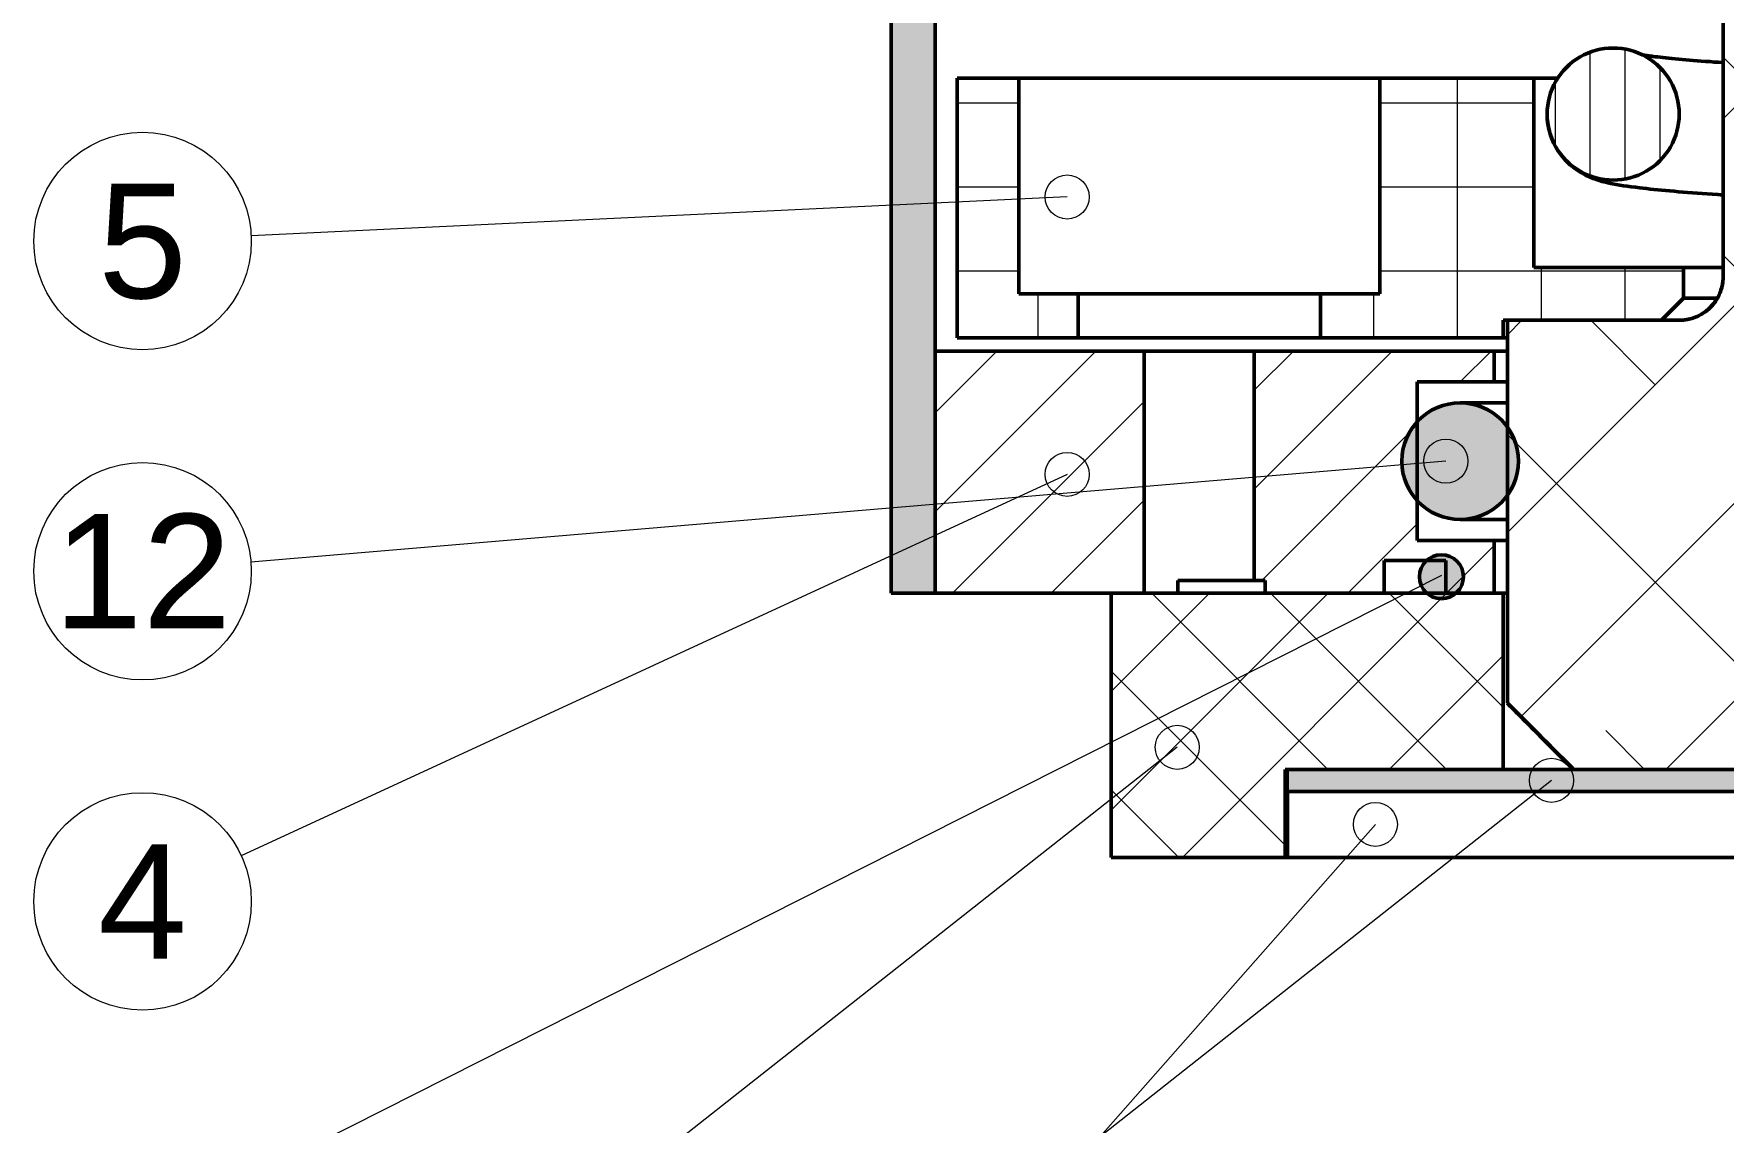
# Model space of a CAD drawing. Header units: millimetres. Extents: x 2 to 418, y 2 to 295.
# Drawn here: x 30.53 to 68.9, y 104.48 to 129.21 of the extents above; entities that cross this region are included whole.
import ezdxf
from ezdxf.enums import TextEntityAlignment as Align

# ---------------------------------------------------------------- set-up
doc = ezdxf.new("R2010")
doc.units = ezdxf.units.MM
for name, color, linetype, lineweight in [('BEMASSUNG', 7, 'Continuous', 18), ('SCHRAFFUR', 7, 'Continuous', 18), ('SICHTKANTE', 7, 'Continuous', 50), ('TEXT', 7, 'Continuous', 18)]:
    doc.layers.add(name, color=color, linetype=linetype, lineweight=lineweight)
doc.styles.add('ISO', font='arial.ttf')

msp = doc.modelspace()

# ---------------------------------------------------------------- hatches: boundary and pattern name
at = {"layer": 'SCHRAFFUR'}
h = msp.add_hatch(color=8, dxfattribs=at)
h.dxf.hatch_style = 1
h.paths.add_polyline_path([(50, 116.5), (51, 116.5), (50, 116.5), (50, 205.8), (51, 205.8), (51, 116.5)])
h = msp.add_hatch(dxfattribs=at)
h.set_pattern_fill('ANSI38')
h.paths.add_polyline_path([(72, 153), (72, 151.375), (72, 149.75), (72, 148.125), (72, 146.5), (72, 144.875), (72, 143.25), (72, 141.625), (72, 140), (72, 138.375), (72, 136.75), (72, 135.125), (72, 133.5), (72, 131.875), (72, 130.25), (72, 128.625), (72, 127), (72, 125.375), (72, 123.75), (72, 122.125), (72, 120.5), (72, 118.875), (72, 117.25), (72, 115.625), (72, 114), (71.937, 113.938), (71.875, 113.875), (71.812, 113.813), (71.75, 113.75), (71.687, 113.688), (71.625, 113.625), (71.562, 113.563), (71.5, 113.5), (71.437, 113.438), (71.375, 113.375), (71.312, 113.313), (71.25, 113.25), (71.187, 113.188), (71.125, 113.125), (71.062, 113.063), (71, 113), (70.937, 112.938), (70.875, 112.875), (70.812, 112.813), (70.75, 112.75), (70.687, 112.688), (70.625, 112.625), (70.562, 112.563), (70.5, 112.5), (65.5, 112.5), (65.437, 112.563), (65.375, 112.625), (65.312, 112.688), (65.25, 112.75), (65.187, 112.813), (65.125, 112.875), (65.062, 112.938), (65, 113), (64.937, 113.063), (64.875, 113.125), (64.812, 113.188), (64.75, 113.25), (64.687, 113.313), (64.625, 113.375), (64.562, 113.438), (64.5, 113.5), (64.437, 113.563), (64.375, 113.625), (64.312, 113.688), (64.25, 113.75), (64.187, 113.813), (64.125, 113.875), (64.062, 113.938), (64, 114), (64, 122.7), (67.9, 122.7), (67.965, 122.702), (68.03, 122.709), (68.095, 122.719), (68.159, 122.734), (68.221, 122.753), (68.283, 122.776), (68.342, 122.803), (68.4, 122.834), (68.455, 122.869), (68.509, 122.907), (68.559, 122.948), (68.607, 122.993), (68.652, 123.041), (68.693, 123.091), (68.731, 123.145), (68.766, 123.2), (68.797, 123.258), (68.824, 123.318), (68.847, 123.379), (68.866, 123.441), (68.881, 123.505), (68.891, 123.57), (68.898, 123.635), (68.9, 123.7), (68.9, 125.004), (68.9, 126.309), (68.9, 127.613), (68.9, 128.917), (68.9, 130.221), (68.9, 131.525), (68.9, 132.829), (68.9, 134.134), (68.9, 135.438), (68.9, 136.742), (68.9, 138.046), (68.9, 139.35), (68.9, 140.654), (68.9, 141.959), (68.9, 143.263), (68.9, 144.567), (68.9, 145.871), (68.9, 147.175), (68.9, 148.479), (68.9, 149.784), (68.9, 151.088), (68.9, 152.392), (68.9, 153.696), (68.9, 155), (68.911, 155.327), (68.943, 155.653), (68.996, 155.976), (69.07, 156.294), (69.165, 156.607), (69.28, 156.914), (69.416, 157.212), (69.57, 157.5), (69.743, 157.778), (69.933, 158.044), (70.141, 158.297), (70.364, 158.536), (70.603, 158.759), (70.856, 158.967), (71.122, 159.158), (71.4, 159.33), (71.688, 159.485), (71.986, 159.62), (72.293, 159.735), (72.606, 159.83), (72.924, 159.904), (73.247, 159.957), (73.573, 159.99), (73.9, 160), (83, 160), (83.131, 160.004), (83.261, 160.017), (83.39, 160.039), (83.518, 160.068), (83.643, 160.106), (83.765, 160.152), (83.884, 160.206), (84, 160.268), (84.111, 160.337), (84.217, 160.414), (84.319, 160.497), (84.414, 160.586), (84.504, 160.682), (84.587, 160.783), (84.663, 160.889), (84.732, 161), (84.794, 161.116), (84.848, 161.235), (84.894, 161.357), (84.932, 161.483), (84.961, 161.61), (84.983, 161.739), (84.996, 161.869), (85, 162), (85, 162.454), (85, 162.909), (85, 163.363), (85, 163.817), (85, 164.271), (85, 164.725), (85, 165.179), (85, 165.634), (85, 166.088), (85, 166.542), (85, 166.996), (85, 167.45), (85, 167.904), (85, 168.359), (85, 168.813), (85, 169.267), (85, 169.721), (85, 170.175), (85, 170.629), (85, 171.084), (85, 171.538), (85, 171.992), (85, 172.446), (85, 172.9), (84.792, 172.95), (84.583, 173), (84.375, 173.05), (84.167, 173.1), (83.958, 173.15), (83.75, 173.2), (83.542, 173.25), (83.333, 173.3), (83.125, 173.35), (82.917, 173.4), (82.708, 173.45), (82.5, 173.5), (82.292, 173.55), (82.083, 173.6), (81.875, 173.65), (81.667, 173.7), (81.458, 173.75), (81.25, 173.8), (81.042, 173.85), (80.833, 173.9), (80.625, 173.95), (80.417, 174), (80.208, 174.05), (80, 174.1), (80, 180.3), (87.1, 180.3), (87.1, 179.329), (87.1, 178.359), (87.1, 177.388), (87.1, 176.417), (87.1, 175.446), (87.1, 174.475), (87.1, 173.504), (87.1, 172.534), (87.1, 171.563), (87.1, 170.592), (87.1, 169.621), (87.1, 168.65), (87.1, 167.679), (87.1, 166.709), (87.1, 165.738), (87.1, 164.767), (87.1, 163.796), (87.1, 162.825), (87.1, 161.854), (87.1, 160.884), (87.1, 159.913), (87.1, 158.942), (87.1, 157.971), (87.1, 157), (87.096, 156.869), (87.083, 156.739), (87.061, 156.61), (87.032, 156.483), (86.994, 156.357), (86.948, 156.235), (86.894, 156.116), (86.832, 156), (86.763, 155.889), (86.687, 155.783), (86.604, 155.682), (86.514, 155.586), (86.419, 155.497), (86.317, 155.414), (86.211, 155.337), (86.1, 155.268), (85.984, 155.206), (85.865, 155.152), (85.743, 155.106), (85.618, 155.068), (85.49, 155.039), (85.361, 155.017), (85.231, 155.004), (85.1, 155), (74, 155), (73.869, 154.996), (73.739, 154.983), (73.61, 154.962), (73.482, 154.932), (73.357, 154.894), (73.235, 154.848), (73.115, 154.794), (73, 154.732), (72.889, 154.663), (72.782, 154.587), (72.681, 154.504), (72.586, 154.414), (72.496, 154.319), (72.413, 154.218), (72.337, 154.111), (72.268, 154), (72.206, 153.885), (72.152, 153.766), (72.106, 153.643), (72.068, 153.518), (72.038, 153.39), (72.017, 153.261), (72.004, 153.131), (72, 153)])
h = msp.add_hatch(dxfattribs=at)
h.set_pattern_fill('ANSI31', scale=0.25, angle=45)
h.paths.add_polyline_path([(67.9, 127.383), (67.849, 126.995), (67.699, 126.633), (67.461, 126.322), (67.15, 126.084), (66.788, 125.934), (66.4, 125.883), (66.012, 125.934), (65.65, 126.084), (65.339, 126.322), (65.101, 126.633), (64.951, 126.995), (64.9, 127.383), (64.951, 127.772), (65.101, 128.134), (65.339, 128.444), (65.65, 128.683), (66.012, 128.833), (66.4, 128.884), (66.788, 128.833), (67.15, 128.683), (67.461, 128.444), (67.699, 128.134), (67.849, 127.772), (67.9, 127.383)])
h = msp.add_hatch(dxfattribs=at)
h.set_pattern_fill('ANSI37', scale=0.6, angle=45)
h.paths.add_polyline_path([(51.5, 122.3), (54.25, 122.3), (51.5, 122.3), (51.5, 128.2), (52.9, 128.2), (52.9, 123.3), (54.25, 123.3), (54.25, 122.3)])
h = msp.add_hatch(dxfattribs=at)
h.set_pattern_fill('ANSI37', scale=0.6, angle=45)
h.paths.add_polyline_path([(63.9, 122.7), (67.5, 122.7), (63.9, 122.7), (63.9, 122.3), (59.75, 122.3), (59.75, 123.3), (61.1, 123.3), (61.1, 128.2), (64.6, 128.2), (64.6, 123.9), (68, 123.9), (68, 123.2), (67.5, 122.7)])
h = msp.add_hatch(dxfattribs=at)
h.set_pattern_fill('ANSI31', scale=0.5)
h.paths.add_polyline_path([(51, 122), (51, 116.5), (51, 122), (55.75, 122), (55.75, 116.5), (51, 116.5)])
h = msp.add_hatch(dxfattribs=at)
h.set_pattern_fill('ANSI31', scale=0.5)
h.paths.add_polyline_path([(63.7, 122), (58.25, 122), (63.7, 122), (63.7, 121.3), (61.95, 121.3), (61.95, 117.7), (63.7, 117.7), (63.7, 116.5), (62.6, 116.5), (62.6, 117.24), (61.2, 117.24), (61.2, 116.5), (58.5, 116.5), (58.5, 116.79), (58.25, 116.79), (58.25, 122)])
h = msp.add_hatch(color=8, dxfattribs=at)
h.dxf.hatch_style = 1
h.paths.add_polyline_path([(61.6, 119.5), (61.645, 119.157), (61.778, 118.838), (61.988, 118.563), (62.262, 118.353), (62.582, 118.22), (62.925, 118.175), (63.268, 118.22), (63.587, 118.353), (63.862, 118.563), (64.072, 118.838), (64.205, 119.157), (64.25, 119.5), (64.205, 119.843), (64.072, 120.162), (63.862, 120.437), (63.587, 120.647), (63.268, 120.78), (62.925, 120.825), (62.582, 120.78), (62.262, 120.647), (61.988, 120.437), (61.778, 120.162), (61.645, 119.843), (61.6, 119.5)])
h = msp.add_hatch(color=8, dxfattribs=at)
h.dxf.hatch_style = 1
h.paths.add_polyline_path([(62, 116.875), (62.017, 116.746), (62.067, 116.625), (62.146, 116.521), (62.25, 116.442), (62.371, 116.392), (62.5, 116.375), (62.629, 116.392), (62.75, 116.442), (62.854, 116.521), (62.933, 116.625), (62.983, 116.746), (63, 116.875), (62.983, 117.004), (62.933, 117.125), (62.854, 117.229), (62.75, 117.308), (62.629, 117.358), (62.5, 117.375), (62.371, 117.358), (62.25, 117.308), (62.146, 117.229), (62.067, 117.125), (62.017, 117.004), (62, 116.875)])
h = msp.add_hatch(dxfattribs=at)
h.set_pattern_fill('ANSI37', scale=0.6)
h.paths.add_polyline_path([(55, 110.5), (58.95, 110.5), (55, 110.5), (55, 116.5), (63.9, 116.5), (63.9, 112.5), (58.95, 112.5), (58.95, 110.5)])
h = msp.add_hatch(color=8, dxfattribs=at)
h.dxf.hatch_style = 1
h.paths.add_polyline_path([(59, 112.5), (59, 112), (59, 112.5), (92, 112.5), (92, 112), (59, 112)])

# ---------------------------------------------------------------- linework, layer by layer
at = {"layer": 'BEMASSUNG'}
for p, q in [((54, 125.5), (35.467, 124.617)), ((62.6, 119.5), (35.461, 117.208)), ((54, 119.2), (35.242, 110.536)), ((62.5, 116.9), (35.205, 103.114)), ((56.5, 113), (34.941, 96.028)), ((65, 112.25), (34.939, 88.53)), ((61, 111.25), (34.634, 81.353))]:
    msp.add_line(p, q, dxfattribs=at)
for centre, radius in [((33, 124.5), 2.47), ((54, 125.5), 0.5), ((62.6, 119.5), 0.5), ((33, 117), 2.47), ((54, 119.2), 0.5), ((62.5, 116.9), 0.5), ((56.5, 113), 0.5), ((65, 112.25), 0.5), ((33, 109.5), 2.47), ((61, 111.25), 0.5)]:
    msp.add_circle(centre, radius, dxfattribs=at)
at = {"layer": 'SICHTKANTE'}
for p, q in [((50, 116.5), (50, 205.8)), ((51, 205.8), (51, 116.5)), ((68.9, 155), (68.9, 123.7)), ((51.5, 128.2), (52.9, 128.2)), ((51.5, 122.3), (51.5, 128.2)), ((52.9, 123.3), (52.9, 128.2)), ((61.1, 123.3), (61.1, 128.2)), ((61.1, 128.2), (64.6, 128.2)), ((64.6, 128.2), (64.6, 123.9)), ((64.6, 123.9), (68, 123.9)), ((68, 123.9), (68, 123.2)), ((52.9, 123.3), (54.25, 123.3)), ((54.25, 122.3), (54.25, 123.3)), ((59.75, 122.3), (59.75, 123.3)), ((59.75, 123.3), (61.1, 123.3)), ((68, 123.2), (67.5, 122.7)), ((67.5, 122.7), (63.9, 122.7)), ((63.9, 122.7), (63.9, 122.3)), ((64, 122.7), (64, 114)), ((67.9, 122.7), (64, 122.7)), ((64, 122.7), (64, 114)), ((54.25, 122.3), (51.5, 122.3)), ((63.9, 122.3), (59.75, 122.3)), ((51, 116.5), (51, 122)), ((51, 122), (55.75, 122)), ((55.75, 116.5), (55.75, 122)), ((58.25, 122), (63.7, 122)), ((58.25, 116.79), (58.25, 122)), ((63.7, 121.3), (63.7, 122)), ((61.95, 121.3), (63.7, 121.3)), ((61.95, 117.7), (61.95, 121.3)), ((61.95, 117.7), (63.7, 117.7)), ((63.7, 116.5), (63.7, 117.7)), ((61.2, 117.24), (62.6, 117.24)), ((61.2, 116.5), (61.2, 117.24)), ((62.6, 116.5), (62.6, 117.24)), ((56.517, 116.5), (56.517, 116.79)), ((58.25, 116.79), (58.5, 116.79)), ((58.5, 116.5), (58.5, 116.79)), ((51, 116.5), (50, 116.5)), ((51, 116.5), (55.75, 116.5)), ((55, 110.5), (55, 116.5)), ((55, 116.5), (63.9, 116.5)), ((58.5, 116.5), (61.2, 116.5)), ((62.6, 116.5), (63.7, 116.5)), ((63.9, 116.5), (63.9, 112.5)), ((65.5, 112.5), (64, 114)), ((63.9, 112.5), (58.95, 112.5)), ((58.95, 112.5), (58.95, 110.5)), ((59, 112), (59, 112.5)), ((59, 112.5), (92, 112.5)), ((70.5, 112.5), (65.5, 112.5)), ((59, 112), (92, 112)), ((59.003, 110.5), (59.003, 112)), ((58.95, 110.5), (55, 110.5)), ((72.005, 110.5), (59.003, 110.5))]:
    msp.add_line(p, q, dxfattribs=at)
for points in [[(68.9, 129.538), (68.9, 128.886), (68.9, 128.235), (68.9, 127.585), (68.9, 126.935), (68.9, 126.286), (68.9, 125.638), (68.9, 124.991), (68.9, 124.345), (68.9, 123.7)], [(64.9, 127.383), (64.903, 127.481), (64.913, 127.579), (64.929, 127.676), (64.951, 127.772), (64.98, 127.866), (65.014, 127.957), (65.055, 128.047), (65.101, 128.133), (65.153, 128.217), (65.21, 128.297), (65.272, 128.373), (65.339, 128.444), (65.411, 128.511), (65.487, 128.574), (65.567, 128.631), (65.65, 128.683), (65.736, 128.729), (65.826, 128.77), (65.918, 128.804), (66.012, 128.833), (66.107, 128.855), (66.204, 128.871), (66.302, 128.881), (66.4, 128.884), (66.498, 128.881), (66.596, 128.871), (66.693, 128.855), (66.789, 128.833), (66.883, 128.804), (66.975, 128.769), (67.064, 128.729), (67.151, 128.682), (67.234, 128.63), (67.314, 128.573), (67.39, 128.511), (67.462, 128.443), (67.529, 128.372), (67.591, 128.296), (67.648, 128.216), (67.7, 128.132), (67.746, 128.046), (67.786, 127.956), (67.821, 127.864), (67.849, 127.771), (67.871, 127.675), (67.887, 127.579), (67.897, 127.481), (67.9, 127.383)], [(68.9, 128.552), (68.795, 128.559), (68.693, 128.566), (68.593, 128.574), (68.496, 128.581), (68.401, 128.588), (68.309, 128.596), (68.219, 128.603), (68.132, 128.61), (68.048, 128.617), (67.966, 128.624), (67.887, 128.632), (67.81, 128.639), (67.736, 128.646), (67.665, 128.653), (67.596, 128.66), (67.531, 128.667), (67.468, 128.674), (67.408, 128.681), (67.351, 128.687), (67.301, 128.693), (67.291, 128.695), (67.282, 128.696), (67.272, 128.697), (67.263, 128.698), (67.253, 128.7), (67.244, 128.701), (67.235, 128.702), (67.226, 128.703), (67.217, 128.704), (67.208, 128.706), (67.199, 128.707), (67.191, 128.708), (67.182, 128.709), (67.174, 128.71), (67.166, 128.711), (67.158, 128.713), (67.15, 128.714), (67.142, 128.715), (67.134, 128.716), (67.126, 128.717), (67.119, 128.718), (67.112, 128.719), (67.104, 128.72), (67.097, 128.722), (67.09, 128.723), (67.083, 128.724), (67.077, 128.725), (67.07, 128.726)], [(61.1, 128.2), (61.07, 128.2), (61.04, 128.2), (61.01, 128.2), (60.947, 128.2), (60.858, 128.2), (60.77, 128.2), (60.674, 128.2), (60.531, 128.2), (60.389, 128.2), (60.246, 128.2), (60.07, 128.2), (59.881, 128.2), (59.692, 128.2), (59.492, 128.2), (59.265, 128.2), (59.038, 128.2), (58.811, 128.2), (58.562, 128.2), (58.31, 128.2), (58.057, 128.2), (57.798, 128.2), (57.532, 128.2), (57.266, 128.2), (57, 128.2), (56.734, 128.2), (56.468, 128.2), (56.202, 128.2), (55.943, 128.2), (55.69, 128.2), (55.438, 128.2), (55.189, 128.2), (54.962, 128.2), (54.735, 128.2), (54.508, 128.2), (54.308, 128.2), (54.119, 128.2), (53.93, 128.2), (53.754, 128.2), (53.611, 128.2), (53.469, 128.2), (53.326, 128.2), (53.23, 128.2), (53.142, 128.2), (53.053, 128.2), (52.99, 128.2), (52.96, 128.2), (52.93, 128.2), (52.9, 128.2)], [(65.142, 128.2), (65.12, 128.2), (65.098, 128.2), (65.076, 128.2), (65.056, 128.2), (65.036, 128.2), (65.015, 128.2), (64.996, 128.2), (64.977, 128.2), (64.959, 128.2), (64.94, 128.2), (64.923, 128.2), (64.906, 128.2), (64.889, 128.2), (64.872, 128.2), (64.857, 128.2), (64.842, 128.2), (64.826, 128.2), (64.812, 128.2), (64.799, 128.2), (64.785, 128.2), (64.772, 128.2), (64.76, 128.2), (64.748, 128.2), (64.736, 128.2), (64.725, 128.2), (64.715, 128.2), (64.704, 128.2), (64.695, 128.2), (64.686, 128.2), (64.677, 128.2), (64.668, 128.2), (64.661, 128.2), (64.654, 128.2), (64.646, 128.2), (64.64, 128.2), (64.635, 128.2), (64.629, 128.2), (64.624, 128.2), (64.62, 128.2), (64.616, 128.2), (64.612, 128.2), (64.609, 128.2), (64.607, 128.2), (64.604, 128.2), (64.602, 128.2), (64.602, 128.2), (64.601, 128.2), (64.6, 128.2)], [(67.9, 127.383), (67.897, 127.286), (67.887, 127.188), (67.871, 127.092), (67.849, 126.996), (67.821, 126.902), (67.786, 126.81), (67.746, 126.721), (67.7, 126.634), (67.648, 126.551), (67.591, 126.471), (67.529, 126.395), (67.462, 126.323), (67.39, 126.256), (67.314, 126.194), (67.234, 126.136), (67.151, 126.084), (67.064, 126.038), (66.975, 125.997), (66.883, 125.963), (66.789, 125.934), (66.693, 125.912), (66.596, 125.896), (66.499, 125.886), (66.4, 125.883), (66.302, 125.886), (66.204, 125.896), (66.108, 125.912), (66.012, 125.934), (65.918, 125.962), (65.826, 125.997), (65.737, 126.037), (65.65, 126.084), (65.567, 126.136), (65.487, 126.193), (65.411, 126.255), (65.339, 126.322), (65.272, 126.394), (65.21, 126.47), (65.153, 126.55), (65.101, 126.633), (65.055, 126.72), (65.014, 126.809), (64.98, 126.901), (64.951, 126.995), (64.929, 127.091), (64.913, 127.187), (64.903, 127.285), (64.9, 127.383)], [(68.9, 125.545), (68.776, 125.553), (68.655, 125.561), (68.537, 125.57), (68.422, 125.578), (68.309, 125.587), (68.199, 125.595), (68.091, 125.603), (67.986, 125.612), (67.884, 125.62), (67.784, 125.629), (67.687, 125.637), (67.593, 125.646), (67.501, 125.655), (67.412, 125.663), (67.325, 125.672), (67.241, 125.681), (67.159, 125.69), (67.08, 125.698), (67.003, 125.708), (66.906, 125.72), (66.812, 125.732), (66.722, 125.744), (66.636, 125.757), (66.552, 125.771), (66.47, 125.785), (66.389, 125.8), (66.309, 125.817), (66.229, 125.836), (66.153, 125.855), (66.089, 125.874), (66.021, 125.895), (65.947, 125.922), (65.865, 125.955), (65.772, 125.998), (65.667, 126.055), (65.551, 126.131), (65.427, 126.229), (65.3, 126.354), (65.216, 126.453), (65.155, 126.539), (65.099, 126.63), (65.049, 126.727), (65.005, 126.829), (64.968, 126.935), (64.938, 127.044), (64.917, 127.156), (64.904, 127.269), (64.9, 127.383)], [(67.9, 127.383), (67.9, 127.383), (67.9, 127.383), (67.9, 127.383), (67.9, 127.383), (67.9, 127.383), (67.9, 127.383), (67.9, 127.383), (67.9, 127.383), (67.9, 127.383), (67.9, 127.383), (67.9, 127.383), (67.9, 127.383), (67.9, 127.383), (67.9, 127.383), (67.9, 127.383), (67.9, 127.383), (67.9, 127.383), (67.9, 127.383), (67.9, 127.383), (67.9, 127.383), (67.9, 127.383), (67.9, 127.383), (67.9, 127.383), (67.9, 127.383), (67.9, 127.383), (67.9, 127.383), (67.9, 127.383), (67.9, 127.383), (67.9, 127.383), (67.9, 127.383), (67.9, 127.383), (67.9, 127.383), (67.9, 127.383), (67.9, 127.383), (67.9, 127.383), (67.9, 127.383), (67.9, 127.383), (67.9, 127.383), (67.9, 127.383), (67.9, 127.383), (67.9, 127.383), (67.9, 127.383), (67.9, 127.383), (67.9, 127.383), (67.9, 127.383), (67.9, 127.383), (67.9, 127.383), (67.9, 127.383)], [(67.9, 127.383), (67.9, 127.383), (67.9, 127.383), (67.9, 127.383), (67.9, 127.383), (67.9, 127.383), (67.9, 127.383), (67.9, 127.383), (67.9, 127.383), (67.9, 127.383), (67.9, 127.383), (67.9, 127.383), (67.9, 127.383), (67.9, 127.383), (67.9, 127.383), (67.9, 127.383), (67.9, 127.383), (67.9, 127.383), (67.9, 127.383), (67.9, 127.383), (67.9, 127.383), (67.9, 127.383), (67.9, 127.383), (67.9, 127.383), (67.9, 127.383), (67.9, 127.383), (67.9, 127.383), (67.9, 127.383), (67.9, 127.383), (67.9, 127.383), (67.9, 127.383), (67.9, 127.383), (67.9, 127.383), (67.9, 127.383), (67.9, 127.383), (67.9, 127.383), (67.9, 127.383), (67.9, 127.383), (67.9, 127.383), (67.9, 127.383), (67.9, 127.383), (67.9, 127.383), (67.9, 127.383), (67.9, 127.383), (67.9, 127.383), (67.9, 127.383), (67.9, 127.383), (67.9, 127.383), (67.9, 127.383)], [(67.9, 122.7), (67.933, 122.701), (67.965, 122.702), (67.998, 122.705), (68.03, 122.709), (68.063, 122.714), (68.095, 122.719), (68.127, 122.726), (68.159, 122.734), (68.19, 122.743), (68.221, 122.753), (68.252, 122.764), (68.283, 122.776), (68.313, 122.789), (68.342, 122.803), (68.371, 122.818), (68.4, 122.834), (68.428, 122.851), (68.455, 122.869), (68.482, 122.887), (68.509, 122.907), (68.534, 122.927), (68.559, 122.948), (68.583, 122.97), (68.607, 122.993), (68.63, 123.017), (68.652, 123.041), (68.673, 123.066), (68.693, 123.091), (68.713, 123.118), (68.731, 123.145), (68.749, 123.172), (68.766, 123.2), (68.782, 123.229), (68.797, 123.258), (68.811, 123.288), (68.824, 123.318), (68.836, 123.348), (68.847, 123.379), (68.857, 123.41), (68.866, 123.441), (68.874, 123.473), (68.881, 123.505), (68.887, 123.537), (68.891, 123.57), (68.895, 123.602), (68.898, 123.635), (68.899, 123.667), (68.9, 123.7)], [(68.9, 123.9), (68.864, 123.9), (68.828, 123.9), (68.792, 123.9), (68.757, 123.9), (68.724, 123.9), (68.691, 123.9), (68.658, 123.9), (68.627, 123.9), (68.596, 123.9), (68.566, 123.9), (68.537, 123.9), (68.509, 123.9), (68.48, 123.9), (68.453, 123.9), (68.428, 123.9), (68.402, 123.9), (68.377, 123.9), (68.354, 123.9), (68.331, 123.9), (68.308, 123.9), (68.286, 123.9), (68.266, 123.9), (68.246, 123.9), (68.226, 123.9), (68.208, 123.9), (68.191, 123.9), (68.174, 123.9), (68.158, 123.9), (68.143, 123.9), (68.128, 123.9), (68.114, 123.9), (68.102, 123.9), (68.089, 123.9), (68.077, 123.9), (68.067, 123.9), (68.058, 123.9), (68.048, 123.9), (68.04, 123.9), (68.033, 123.9), (68.026, 123.9), (68.019, 123.9), (68.015, 123.9), (68.011, 123.9), (68.007, 123.9), (68.004, 123.9), (68.003, 123.9), (68.001, 123.9), (68, 123.9)], [(68.9, 123.7), (68.899, 123.665), (68.897, 123.629), (68.894, 123.593), (68.89, 123.558), (68.884, 123.523), (68.877, 123.488), (68.869, 123.453), (68.859, 123.418), (68.849, 123.384), (68.837, 123.351), (68.824, 123.317), (68.809, 123.285), (68.794, 123.252), (68.777, 123.221), (68.76, 123.19), (68.741, 123.159), (68.721, 123.13), (68.7, 123.101), (68.678, 123.073), (68.655, 123.045), (68.632, 123.019), (68.607, 122.993), (68.581, 122.968), (68.555, 122.944), (68.527, 122.921), (68.499, 122.899), (68.47, 122.879), (68.44, 122.859), (68.41, 122.84), (68.379, 122.822), (68.347, 122.806), (68.315, 122.79), (68.282, 122.776), (68.249, 122.763), (68.215, 122.751), (68.181, 122.741), (68.147, 122.731), (68.112, 122.723), (68.077, 122.716), (68.042, 122.71), (68.024, 122.708), (68.021, 122.708), (68.018, 122.707), (68.015, 122.707), (68.012, 122.707), (68.009, 122.706), (68.006, 122.706), (68.003, 122.706)], [(59.75, 123.3), (59.73, 123.3), (59.71, 123.3), (59.69, 123.3), (59.647, 123.3), (59.588, 123.3), (59.529, 123.3), (59.464, 123.3), (59.368, 123.3), (59.273, 123.3), (59.177, 123.3), (59.059, 123.3), (58.932, 123.3), (58.805, 123.3), (58.671, 123.3), (58.519, 123.3), (58.367, 123.3), (58.215, 123.3), (58.048, 123.3), (57.878, 123.3), (57.709, 123.3), (57.535, 123.3), (57.357, 123.3), (57.178, 123.3), (57, 123.3), (56.822, 123.3), (56.643, 123.3), (56.465, 123.3), (56.291, 123.3), (56.122, 123.3), (55.952, 123.3), (55.785, 123.3), (55.633, 123.3), (55.481, 123.3), (55.329, 123.3), (55.195, 123.3), (55.068, 123.3), (54.941, 123.3), (54.823, 123.3), (54.727, 123.3), (54.632, 123.3), (54.536, 123.3), (54.471, 123.3), (54.412, 123.3), (54.353, 123.3), (54.31, 123.3), (54.29, 123.3), (54.27, 123.3), (54.25, 123.3)], [(68.766, 123.2), (68.735, 123.2), (68.705, 123.2), (68.674, 123.2), (68.644, 123.2), (68.616, 123.2), (68.588, 123.2), (68.56, 123.2), (68.533, 123.2), (68.507, 123.2), (68.481, 123.2), (68.457, 123.2), (68.433, 123.2), (68.409, 123.2), (68.385, 123.2), (68.364, 123.2), (68.342, 123.2), (68.32, 123.2), (68.301, 123.2), (68.281, 123.2), (68.262, 123.2), (68.244, 123.2), (68.226, 123.2), (68.209, 123.2), (68.192, 123.2), (68.177, 123.2), (68.162, 123.2), (68.148, 123.2), (68.134, 123.2), (68.121, 123.2), (68.109, 123.2), (68.097, 123.2), (68.086, 123.2), (68.076, 123.2), (68.066, 123.2), (68.057, 123.2), (68.049, 123.2), (68.041, 123.2), (68.034, 123.2), (68.028, 123.2), (68.022, 123.2), (68.017, 123.2), (68.013, 123.2), (68.009, 123.2), (68.006, 123.2), (68.003, 123.2), (68.002, 123.2), (68.001, 123.2), (68, 123.2)], [(59.75, 122.3), (59.73, 122.3), (59.71, 122.3), (59.69, 122.3), (59.647, 122.3), (59.588, 122.3), (59.529, 122.3), (59.464, 122.3), (59.368, 122.3), (59.273, 122.3), (59.177, 122.3), (59.059, 122.3), (58.932, 122.3), (58.805, 122.3), (58.671, 122.3), (58.519, 122.3), (58.367, 122.3), (58.215, 122.3), (58.048, 122.3), (57.878, 122.3), (57.709, 122.3), (57.535, 122.3), (57.357, 122.3), (57.178, 122.3), (57, 122.3), (56.822, 122.3), (56.643, 122.3), (56.465, 122.3), (56.291, 122.3), (56.122, 122.3), (55.952, 122.3), (55.785, 122.3), (55.633, 122.3), (55.481, 122.3), (55.329, 122.3), (55.195, 122.3), (55.068, 122.3), (54.941, 122.3), (54.823, 122.3), (54.727, 122.3), (54.632, 122.3), (54.536, 122.3), (54.471, 122.3), (54.412, 122.3), (54.353, 122.3), (54.31, 122.3), (54.29, 122.3), (54.27, 122.3), (54.25, 122.3)], [(64, 122.3), (63.996, 122.3), (63.992, 122.3), (63.988, 122.3), (63.984, 122.3), (63.98, 122.3), (63.977, 122.3), (63.973, 122.3), (63.969, 122.3), (63.966, 122.3), (63.963, 122.3), (63.959, 122.3), (63.956, 122.3), (63.953, 122.3), (63.95, 122.3), (63.947, 122.3), (63.945, 122.3), (63.942, 122.3), (63.939, 122.3), (63.937, 122.3), (63.934, 122.3), (63.932, 122.3), (63.929, 122.3), (63.927, 122.3), (63.925, 122.3), (63.923, 122.3), (63.921, 122.3), (63.919, 122.3), (63.917, 122.3), (63.916, 122.3), (63.914, 122.3), (63.913, 122.3), (63.911, 122.3), (63.91, 122.3), (63.909, 122.3), (63.907, 122.3), (63.906, 122.3), (63.905, 122.3), (63.904, 122.3), (63.904, 122.3), (63.903, 122.3), (63.902, 122.3), (63.902, 122.3), (63.901, 122.3), (63.901, 122.3), (63.9, 122.3), (63.9, 122.3), (63.9, 122.3), (63.9, 122.3)], [(58.25, 122), (58.241, 122), (58.232, 122), (58.223, 122), (58.203, 122), (58.176, 122), (58.149, 122), (58.12, 122), (58.077, 122), (58.033, 122), (57.99, 122), (57.936, 122), (57.878, 122), (57.821, 122), (57.76, 122), (57.69, 122), (57.621, 122), (57.552, 122), (57.476, 122), (57.399, 122), (57.322, 122), (57.243, 122), (57.162, 122), (57.081, 122), (57, 122), (56.919, 122), (56.838, 122), (56.757, 122), (56.678, 122), (56.601, 122), (56.524, 122), (56.448, 122), (56.379, 122), (56.31, 122), (56.24, 122), (56.179, 122), (56.122, 122), (56.064, 122), (56.01, 122), (55.967, 122), (55.923, 122), (55.88, 122), (55.851, 122), (55.824, 122), (55.797, 122), (55.777, 122), (55.768, 122), (55.759, 122), (55.75, 122)], [(64, 122), (63.988, 122), (63.976, 122), (63.964, 122), (63.952, 122), (63.941, 122), (63.93, 122), (63.919, 122), (63.909, 122), (63.898, 122), (63.888, 122), (63.879, 122), (63.869, 122), (63.86, 122), (63.851, 122), (63.842, 122), (63.834, 122), (63.825, 122), (63.818, 122), (63.81, 122), (63.802, 122), (63.795, 122), (63.788, 122), (63.782, 122), (63.775, 122), (63.769, 122), (63.763, 122), (63.758, 122), (63.752, 122), (63.747, 122), (63.743, 122), (63.738, 122), (63.734, 122), (63.73, 122), (63.726, 122), (63.722, 122), (63.719, 122), (63.716, 122), (63.713, 122), (63.711, 122), (63.709, 122), (63.706, 122), (63.705, 122), (63.704, 122), (63.702, 122), (63.701, 122), (63.701, 122), (63.7, 122), (63.7, 122)], [(64, 121.3), (63.988, 121.3), (63.976, 121.3), (63.964, 121.3), (63.952, 121.3), (63.941, 121.3), (63.93, 121.3), (63.919, 121.3), (63.909, 121.3), (63.898, 121.3), (63.888, 121.3), (63.879, 121.3), (63.869, 121.3), (63.86, 121.3), (63.851, 121.3), (63.842, 121.3), (63.834, 121.3), (63.825, 121.3), (63.818, 121.3), (63.81, 121.3), (63.802, 121.3), (63.795, 121.3), (63.788, 121.3), (63.782, 121.3), (63.775, 121.3), (63.769, 121.3), (63.763, 121.3), (63.758, 121.3), (63.752, 121.3), (63.747, 121.3), (63.743, 121.3), (63.738, 121.3), (63.734, 121.3), (63.73, 121.3), (63.726, 121.3), (63.722, 121.3), (63.719, 121.3), (63.716, 121.3), (63.713, 121.3), (63.711, 121.3), (63.709, 121.3), (63.706, 121.3), (63.705, 121.3), (63.704, 121.3), (63.702, 121.3), (63.701, 121.3), (63.701, 121.3), (63.7, 121.3), (63.7, 121.3)], [(64, 120.825), (63.956, 120.825), (63.912, 120.825), (63.87, 120.825), (63.828, 120.825), (63.788, 120.825), (63.748, 120.825), (63.709, 120.825), (63.671, 120.825), (63.634, 120.825), (63.598, 120.825), (63.563, 120.825), (63.529, 120.825), (63.496, 120.825), (63.463, 120.825), (63.432, 120.825), (63.402, 120.825), (63.372, 120.825), (63.343, 120.825), (63.316, 120.825), (63.289, 120.825), (63.263, 120.825), (63.238, 120.825), (63.214, 120.825), (63.191, 120.825), (63.169, 120.825), (63.148, 120.825), (63.128, 120.825), (63.109, 120.825), (63.091, 120.825), (63.073, 120.825), (63.057, 120.825), (63.042, 120.825), (63.027, 120.825), (63.014, 120.825), (63.001, 120.825), (62.99, 120.825), (62.979, 120.825), (62.969, 120.825), (62.96, 120.825), (62.953, 120.825), (62.946, 120.825), (62.94, 120.825), (62.935, 120.825), (62.931, 120.825), (62.928, 120.825), (62.926, 120.825), (62.925, 120.825), (62.925, 120.825)], [(62.925, 118.175), (62.925, 118.175), (62.927, 118.175), (62.929, 118.175), (62.933, 118.175), (62.937, 118.175), (62.942, 118.175), (62.948, 118.175), (62.955, 118.175), (62.963, 118.175), (62.972, 118.175), (62.982, 118.175), (62.993, 118.175), (63.004, 118.175), (63.017, 118.175), (63.031, 118.175), (63.045, 118.175), (63.06, 118.175), (63.077, 118.175), (63.094, 118.175), (63.112, 118.175), (63.132, 118.175), (63.152, 118.175), (63.173, 118.175), (63.195, 118.175), (63.218, 118.175), (63.242, 118.175), (63.266, 118.175), (63.292, 118.175), (63.319, 118.175), (63.346, 118.175), (63.375, 118.175), (63.404, 118.175), (63.435, 118.175), (63.466, 118.175), (63.498, 118.175), (63.531, 118.175), (63.565, 118.175), (63.6, 118.175), (63.636, 118.175), (63.673, 118.175), (63.71, 118.175), (63.749, 118.175), (63.789, 118.175), (63.829, 118.175), (63.87, 118.175), (63.913, 118.175), (63.956, 118.175), (64, 118.175)], [(64, 117.7), (63.988, 117.7), (63.976, 117.7), (63.964, 117.7), (63.952, 117.7), (63.941, 117.7), (63.93, 117.7), (63.919, 117.7), (63.909, 117.7), (63.898, 117.7), (63.888, 117.7), (63.879, 117.7), (63.869, 117.7), (63.86, 117.7), (63.851, 117.7), (63.842, 117.7), (63.834, 117.7), (63.825, 117.7), (63.818, 117.7), (63.81, 117.7), (63.802, 117.7), (63.795, 117.7), (63.788, 117.7), (63.782, 117.7), (63.775, 117.7), (63.769, 117.7), (63.763, 117.7), (63.758, 117.7), (63.752, 117.7), (63.747, 117.7), (63.743, 117.7), (63.738, 117.7), (63.734, 117.7), (63.73, 117.7), (63.726, 117.7), (63.722, 117.7), (63.719, 117.7), (63.716, 117.7), (63.713, 117.7), (63.711, 117.7), (63.709, 117.7), (63.706, 117.7), (63.705, 117.7), (63.704, 117.7), (63.702, 117.7), (63.701, 117.7), (63.701, 117.7), (63.7, 117.7), (63.7, 117.7)], [(62.158, 117.24), (62.12, 117.24), (62.082, 117.24), (62.043, 117.24), (62.006, 117.24), (61.971, 117.24), (61.935, 117.24), (61.9, 117.24), (61.868, 117.24), (61.835, 117.24), (61.802, 117.24), (61.771, 117.24), (61.741, 117.24), (61.711, 117.24), (61.682, 117.24), (61.655, 117.24), (61.628, 117.24), (61.601, 117.24), (61.576, 117.24), (61.552, 117.24), (61.528, 117.24), (61.505, 117.24), (61.483, 117.24), (61.462, 117.24), (61.44, 117.24), (61.422, 117.24), (61.403, 117.24), (61.385, 117.24), (61.368, 117.24), (61.352, 117.24), (61.336, 117.24), (61.321, 117.24), (61.308, 117.24), (61.295, 117.24), (61.282, 117.24), (61.271, 117.24), (61.261, 117.24), (61.251, 117.24), (61.242, 117.24), (61.235, 117.24), (61.228, 117.24), (61.221, 117.24), (61.216, 117.24), (61.212, 117.24), (61.207, 117.24), (61.204, 117.24), (61.203, 117.24), (61.201, 117.24), (61.2, 117.24)], [(58.25, 116.79), (58.246, 116.79), (58.243, 116.79), (58.239, 116.79), (58.232, 116.79), (58.221, 116.79), (58.21, 116.79), (58.198, 116.79), (58.181, 116.79), (58.163, 116.79), (58.146, 116.79), (58.123, 116.79), (58.099, 116.79), (58.075, 116.79), (58.049, 116.79), (58.019, 116.79), (57.989, 116.79), (57.958, 116.79), (57.923, 116.79), (57.888, 116.79), (57.852, 116.79), (57.814, 116.79), (57.774, 116.79), (57.733, 116.79), (57.692, 116.79), (57.648, 116.79), (57.603, 116.79), (57.559, 116.79), (57.513, 116.79), (57.465, 116.79), (57.417, 116.79), (57.37, 116.79), (57.32, 116.79), (57.27, 116.79), (57.22, 116.79), (57.17, 116.79), (57.119, 116.79), (57.068, 116.79), (57.017, 116.79), (56.966, 116.79), (56.914, 116.79), (56.863, 116.79), (56.813, 116.79), (56.763, 116.79), (56.712, 116.79), (56.663, 116.79), (56.614, 116.79), (56.566, 116.79), (56.517, 116.79)], [(64, 116.5), (63.996, 116.5), (63.992, 116.5), (63.988, 116.5), (63.984, 116.5), (63.98, 116.5), (63.977, 116.5), (63.973, 116.5), (63.969, 116.5), (63.966, 116.5), (63.963, 116.5), (63.959, 116.5), (63.956, 116.5), (63.953, 116.5), (63.95, 116.5), (63.947, 116.5), (63.945, 116.5), (63.942, 116.5), (63.939, 116.5), (63.937, 116.5), (63.934, 116.5), (63.932, 116.5), (63.929, 116.5), (63.927, 116.5), (63.925, 116.5), (63.923, 116.5), (63.921, 116.5), (63.919, 116.5), (63.917, 116.5), (63.916, 116.5), (63.914, 116.5), (63.913, 116.5), (63.911, 116.5), (63.91, 116.5), (63.909, 116.5), (63.907, 116.5), (63.906, 116.5), (63.905, 116.5), (63.904, 116.5), (63.904, 116.5), (63.903, 116.5), (63.902, 116.5), (63.902, 116.5), (63.901, 116.5), (63.901, 116.5), (63.9, 116.5), (63.9, 116.5), (63.9, 116.5), (63.9, 116.5)], [(65.5, 112.5), (65.469, 112.531), (65.439, 112.561), (65.408, 112.592), (65.378, 112.622), (65.347, 112.653), (65.316, 112.684), (65.286, 112.714), (65.255, 112.745), (65.224, 112.776), (65.193, 112.807), (65.163, 112.837), (65.132, 112.868), (65.101, 112.899), (65.07, 112.93), (65.039, 112.961), (65.008, 112.992), (64.977, 113.023), (64.946, 113.054), (64.915, 113.085), (64.884, 113.116), (64.853, 113.147), (64.822, 113.179), (64.79, 113.21), (64.759, 113.241), (64.728, 113.272), (64.697, 113.304), (64.665, 113.335), (64.634, 113.366), (64.602, 113.398), (64.571, 113.429), (64.54, 113.46), (64.508, 113.492), (64.477, 113.523), (64.445, 113.555), (64.413, 113.587), (64.382, 113.618), (64.35, 113.65), (64.319, 113.682), (64.287, 113.713), (64.255, 113.745), (64.223, 113.777), (64.191, 113.809), (64.16, 113.841), (64.128, 113.872), (64.096, 113.904), (64.064, 113.936), (64.032, 113.968), (64, 114)], [(59.003, 110.5), (59.001, 110.5), (58.999, 110.5), (58.997, 110.5), (58.995, 110.5), (58.993, 110.5), (58.991, 110.5), (58.989, 110.5), (58.987, 110.5), (58.985, 110.5), (58.984, 110.5), (58.982, 110.5), (58.98, 110.5), (58.978, 110.5), (58.977, 110.5), (58.975, 110.5), (58.974, 110.5), (58.972, 110.5), (58.971, 110.5), (58.97, 110.5), (58.968, 110.5), (58.967, 110.5), (58.966, 110.5), (58.965, 110.5), (58.963, 110.5), (58.962, 110.5), (58.961, 110.5), (58.96, 110.5), (58.959, 110.5), (58.958, 110.5), (58.958, 110.5), (58.957, 110.5), (58.956, 110.5), (58.955, 110.5), (58.955, 110.5), (58.954, 110.5), (58.953, 110.5), (58.953, 110.5), (58.952, 110.5), (58.952, 110.5), (58.952, 110.5), (58.951, 110.5), (58.951, 110.5), (58.951, 110.5), (58.95, 110.5), (58.95, 110.5), (58.95, 110.5), (58.95, 110.5), (58.95, 110.5)]]:
    msp.add_lwpolyline(points, dxfattribs=at)
for centre, radius, start, end in [((62.925, 119.5), 1.325, 90, 180), ((62.925, 119.5), 1.325, 270, 90), ((62.925, 119.5), 1.325, 180, 270), ((62.5, 116.875), 0.5, 90, 180), ((62.5, 116.875), 0.5, 270, 90), ((62.5, 116.875), 0.5, 180, 270)]:
    msp.add_arc(centre, radius, start, end, dxfattribs=at)

# ---------------------------------------------------------------- texts
at = {"layer": 'TEXT', "style": 'ISO'}
for s, p in [('5', (33, 124.5)), ('12', (33, 117)), ('4', (33, 109.5))]:
    msp.add_text(s, height=2.6, dxfattribs=at).set_placement(p, align=Align.MIDDLE_CENTER)

doc.saveas('drawing.dxf')
